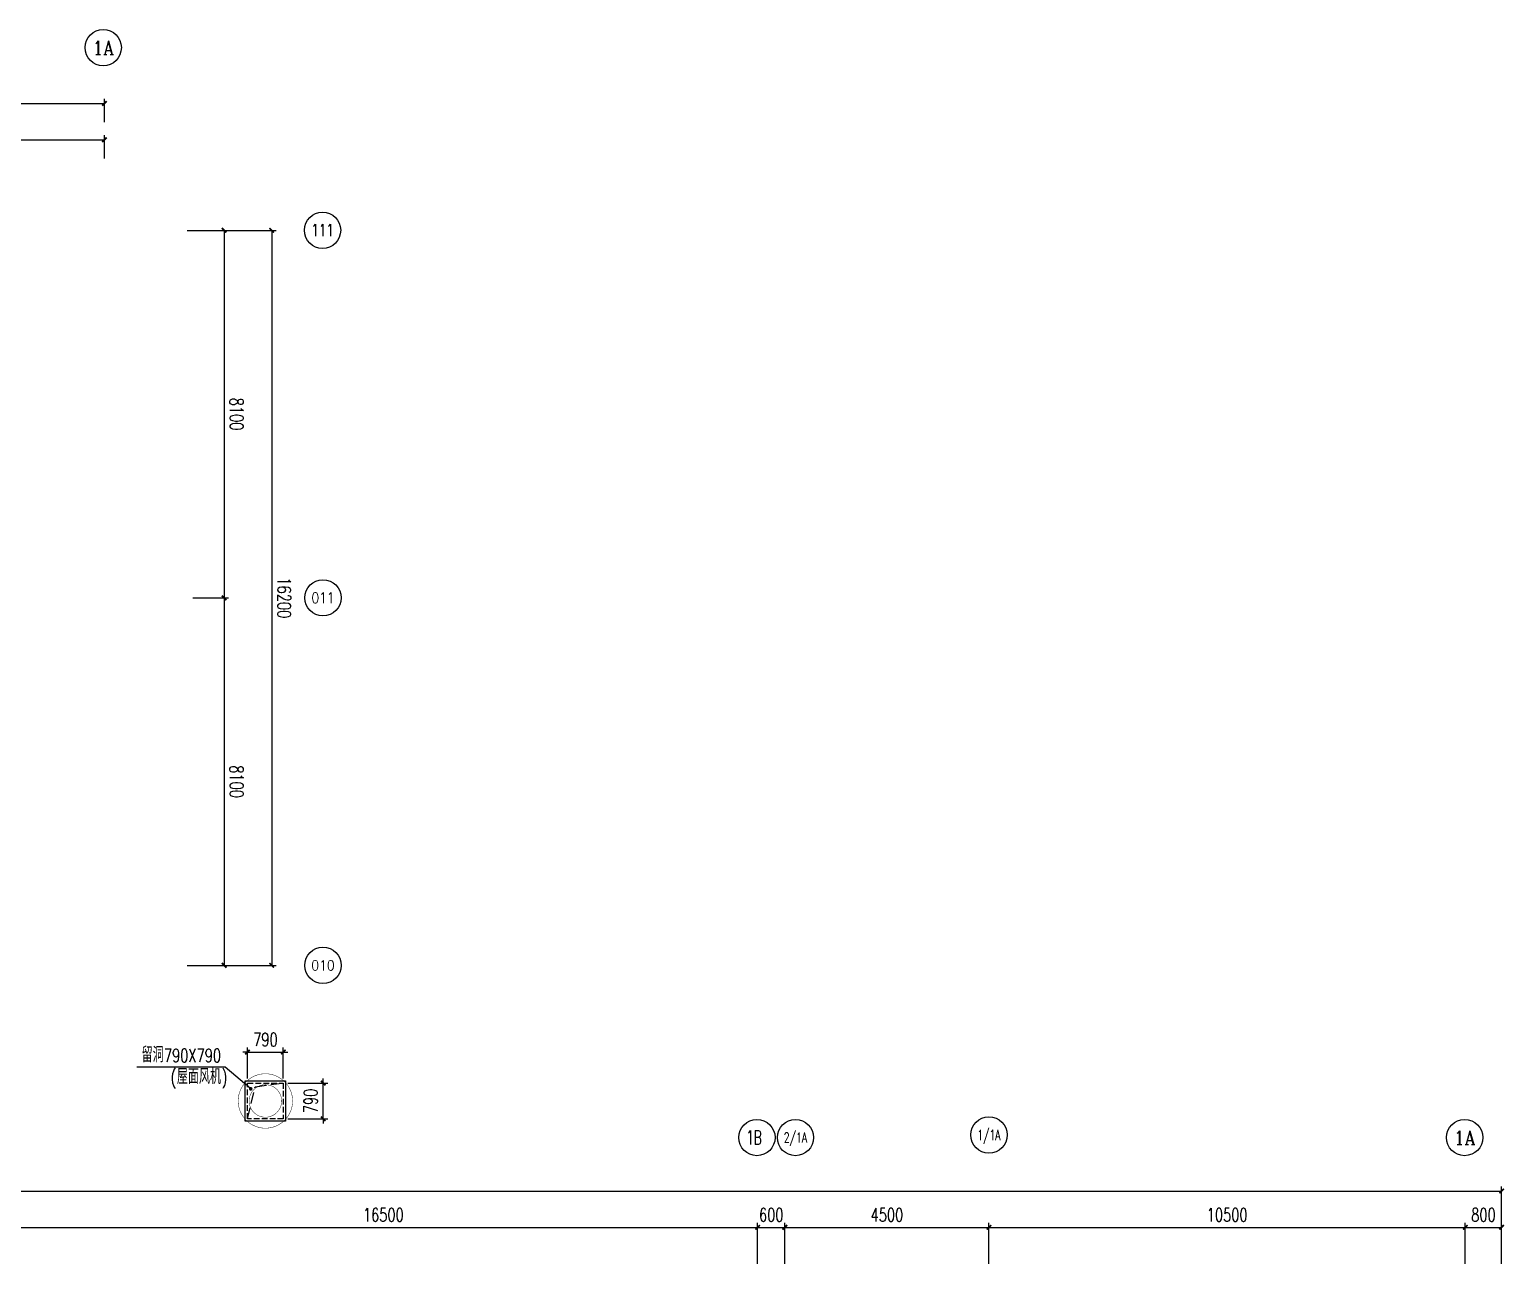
# Model space of a CAD drawing. Extents: x -474411 to 577939, y 0 to 1014176.
# Drawn here: x 339496 to 372010, y 838940 to 866246 of the extents above; entities that cross this region are included whole.
import ezdxf
from ezdxf.enums import TextEntityAlignment as Align

# ---------------------------------------------------------------- set-up
doc = ezdxf.new("R2010")
doc.units = 0
doc.header["$LTSCALE"] = 1000
doc.header["$MEASUREMENT"] = 0
doc.linetypes.add('DASH', pattern=[0.35, 0.25, -0.1])
doc.layers.get('Defpoints').update_dxf_attribs({"color": 210})
for name, color, linetype in [('A-AXIS-D', 1, 'Continuous'), ('A-AXIS-DP', 126, 'Continuous'), ('A-HATCH-2', 251, 'Continuous'), ('AS-COLN', 6, 'Continuous'), ('AS-结构边线层', 200, 'Continuous'), ('DIM_SYMB', 3, 'Continuous'), ('PUB_TEXT', 7, 'Continuous'), ('参考线', 8, 'Continuous'), ('暖通', 7, 'Continuous')]:
    doc.layers.add(name, color=color, linetype=linetype)
doc.styles.add('_TCH_AXIS', font='COMPLEX', dxfattribs={"bigfont": 'GBCBIG'})
doc.styles.add('_TCH_DIM', font='SIMPLEX', dxfattribs={"bigfont": 'GBCBIG'})
doc.styles.add('_TCH_DIM_T3', font='SIMPLEX', dxfattribs={"width": 0.705882, "bigfont": 'GBCBIG'})
doc.styles.add('A-DIM_T3', font='SIMPLEX', dxfattribs={"width": 0.705882, "bigfont": 'GBCBIG'})
doc.dimstyles.new('_TCH_ARCH&&100', dxfattribs={"dimtxt": 297.5, "dimasz": 100, "dimexe": 100, "dimexo": 100, "dimgap": 126.25, "dimtad": 1, "dimdec": 0, "dimzin": 0, "dimdsep": 46, "dimtxsty": '_TCH_DIM_T3', "dimblk": 'ARCHTICK', "dimcen": 0.09, "dimclrt": 7, "dimazin": 2, "dimtfac": 1, "dimtdec": 0, "dimtix": 1, "dimtmove": 2, "dimatfit": 3, "dimfxl": 0, "dimtolj": 1, "dimtzin": 0, "dimarcsym": 0})
doc.dimstyles.new('A-DIM&&100', dxfattribs={"dimtxt": 297.5, "dimasz": 100, "dimexe": 100, "dimexo": 100, "dimgap": 126.25, "dimtad": 1, "dimdec": 0, "dimzin": 0, "dimdsep": 46, "dimtxsty": 'A-DIM_T3', "dimblk": 'ARCHTICK', "dimcen": 0.09, "dimclrt": 7, "dimazin": 2, "dimtfac": 1, "dimtdec": 0, "dimtix": 1, "dimtmove": 2, "dimatfit": 3, "dimfxl": 0, "dimtolj": 1, "dimtzin": 0, "dimarcsym": 0})

# ---------------------------------------------------------------- blocks, each defined once
blk = doc.blocks.new('_ArchTick')
at = {"color": 0, "linetype": 'ByBlock', "const_width": 0.4}
blk.add_lwpolyline([(-0.5, -0.5), (0.5, 0.5)], dxfattribs=at)
blk = doc.blocks.new('*D1575')
at = {"layer": 'A-AXIS-DP', "color": 0, "lineweight": -2}
for p, q in [((-495, 395), (-1374, 395)), ((-1274, 395), (-1274, 495)), ((-1274, 395), (-1274, -395)), ((-495, -395), (-1374, -395)), ((-1274, -395), (-1274, -495))]:
    blk.add_line(p, q, dxfattribs=at)
at = {"layer": 'Defpoints', "color": 0}
for p in [(-395, 395), (-1274, -395), (-395, -395)]:
    blk.add_point(p, dxfattribs=at)
at = {"layer": 'A-AXIS-DP', "color": 0, "lineweight": -2, "xscale": 100, "yscale": 100, "zscale": 100}
for p, rotation in [((-1274, 395), 270), ((-1274, -395), 90)]:
    blk.add_blockref('_ArchTick', p, dxfattribs=dict(at, rotation=rotation))
at = {"layer": 'A-AXIS-DP', "color": 7, "insert": (-999, 0), "char_height": 297.5, "attachment_point": 5, "rotation": 270, "style": '_TCH_DIM_T3'}
blk.add_mtext('\\A1;790', dxfattribs=at)
blk = doc.blocks.new('*D1576')
at = {"layer": 'A-AXIS-DP', "color": 0, "lineweight": -2}
for p, q in [((-395, -495), (-395, -1178)), ((395, -495), (395, -1178)), ((-395, -1078), (-495, -1078)), ((395, -1078), (-395, -1078)), ((395, -1078), (495, -1078))]:
    blk.add_line(p, q, dxfattribs=at)
at = {"layer": 'Defpoints', "color": 0}
for p in [(-395, -395), (395, -395), (-395, -1078)]:
    blk.add_point(p, dxfattribs=at)
at = {"layer": 'A-AXIS-DP', "color": 0, "lineweight": -2, "xscale": 100, "yscale": 100, "zscale": 100}
blk.add_blockref('_ArchTick', (-395, -1078), dxfattribs=at)
at = {"layer": 'A-AXIS-DP', "color": 0, "lineweight": -2, "xscale": 100, "yscale": 100, "zscale": 100, "rotation": 180}
blk.add_blockref('_ArchTick', (395, -1078), dxfattribs=at)
at = {"layer": 'A-AXIS-DP', "color": 7, "insert": (0, -1353), "char_height": 297.5, "attachment_point": 5, "rotation": 180, "style": '_TCH_DIM_T3'}
blk.add_mtext('\\A1;790', dxfattribs=at)
blk = doc.blocks.new('*D753')
at = {"layer": 'A-AXIS-D', "color": 0, "lineweight": -2}
for p, q in [((339046, 839040), (339046, 839947)), ((339046, 839847), (355546, 839847)), ((355546, 839040), (355546, 839947))]:
    blk.add_line(p, q, dxfattribs=at)
at = {"layer": 'Defpoints', "color": 0}
for p in [(355546, 839847), (339046, 838940), (355546, 838940)]:
    blk.add_point(p, dxfattribs=at)
at = {"layer": 'A-AXIS-D', "color": 0, "lineweight": -2, "xscale": 100, "yscale": 100, "zscale": 100, "rotation": 180}
blk.add_blockref('_ArchTick', (339046, 839847), dxfattribs=at)
at = {"layer": 'A-AXIS-D', "color": 0, "lineweight": -2, "xscale": 100, "yscale": 100, "zscale": 100}
blk.add_blockref('_ArchTick', (355546, 839847), dxfattribs=at)
at = {"layer": 'A-AXIS-D', "color": 7, "insert": (347296, 840122), "char_height": 297.5, "attachment_point": 5, "style": '_TCH_DIM_T3'}
blk.add_mtext('\\A1;16500', dxfattribs=at)
blk = doc.blocks.new('*D754')
at = {"layer": 'A-AXIS-D', "color": 0, "lineweight": -2}
for p, q in [((355546, 839040), (355546, 839947)), ((355546, 839847), (356146, 839847)), ((356146, 839040), (356146, 839947))]:
    blk.add_line(p, q, dxfattribs=at)
at = {"layer": 'Defpoints', "color": 0}
for p in [(356146, 839847), (355546, 838940), (356146, 838940)]:
    blk.add_point(p, dxfattribs=at)
at = {"layer": 'A-AXIS-D', "color": 0, "lineweight": -2, "xscale": 100, "yscale": 100, "zscale": 100, "rotation": 180}
blk.add_blockref('_ArchTick', (355546, 839847), dxfattribs=at)
at = {"layer": 'A-AXIS-D', "color": 0, "lineweight": -2, "xscale": 100, "yscale": 100, "zscale": 100}
blk.add_blockref('_ArchTick', (356146, 839847), dxfattribs=at)
at = {"layer": 'A-AXIS-D', "color": 7, "insert": (355846, 840122), "char_height": 297.5, "attachment_point": 5, "style": '_TCH_DIM_T3'}
blk.add_mtext('\\A1;600', dxfattribs=at)
blk = doc.blocks.new('*D755')
at = {"layer": 'A-AXIS-D', "color": 0, "lineweight": -2}
for p, q in [((356146, 839040), (356146, 839947)), ((356146, 839847), (360646, 839847)), ((360646, 839040), (360646, 839947))]:
    blk.add_line(p, q, dxfattribs=at)
at = {"layer": 'Defpoints', "color": 0}
for p in [(360646, 839847), (356146, 838940), (360646, 838940)]:
    blk.add_point(p, dxfattribs=at)
at = {"layer": 'A-AXIS-D', "color": 0, "lineweight": -2, "xscale": 100, "yscale": 100, "zscale": 100, "rotation": 180}
blk.add_blockref('_ArchTick', (356146, 839847), dxfattribs=at)
at = {"layer": 'A-AXIS-D', "color": 0, "lineweight": -2, "xscale": 100, "yscale": 100, "zscale": 100}
blk.add_blockref('_ArchTick', (360646, 839847), dxfattribs=at)
at = {"layer": 'A-AXIS-D', "color": 7, "insert": (358396, 840122), "char_height": 297.5, "attachment_point": 5, "style": '_TCH_DIM_T3'}
blk.add_mtext('\\A1;4500', dxfattribs=at)
blk = doc.blocks.new('*D756')
at = {"layer": 'A-AXIS-D', "color": 0, "lineweight": -2}
for p, q in [((360646, 839040), (360646, 839947)), ((360646, 839847), (371146, 839847)), ((371146, 839040), (371146, 839947))]:
    blk.add_line(p, q, dxfattribs=at)
at = {"layer": 'Defpoints', "color": 0}
for p in [(371146, 839847), (360646, 838940), (371146, 838940)]:
    blk.add_point(p, dxfattribs=at)
at = {"layer": 'A-AXIS-D', "color": 0, "lineweight": -2, "xscale": 100, "yscale": 100, "zscale": 100, "rotation": 180}
blk.add_blockref('_ArchTick', (360646, 839847), dxfattribs=at)
at = {"layer": 'A-AXIS-D', "color": 0, "lineweight": -2, "xscale": 100, "yscale": 100, "zscale": 100}
blk.add_blockref('_ArchTick', (371146, 839847), dxfattribs=at)
at = {"layer": 'A-AXIS-D', "color": 7, "insert": (365896, 840122), "char_height": 297.5, "attachment_point": 5, "style": '_TCH_DIM_T3'}
blk.add_mtext('\\A1;10500', dxfattribs=at)
blk = doc.blocks.new('*D757')
at = {"layer": 'A-AXIS-D', "color": 0, "lineweight": -2}
for p, q in [((371146, 839040), (371146, 839947)), ((371146, 839847), (371946, 839847)), ((371946, 839040), (371946, 839947))]:
    blk.add_line(p, q, dxfattribs=at)
at = {"layer": 'Defpoints', "color": 0}
for p in [(371946, 839847), (371146, 838940), (371946, 838940)]:
    blk.add_point(p, dxfattribs=at)
at = {"layer": 'A-AXIS-D', "color": 0, "lineweight": -2, "xscale": 100, "yscale": 100, "zscale": 100, "rotation": 180}
blk.add_blockref('_ArchTick', (371146, 839847), dxfattribs=at)
at = {"layer": 'A-AXIS-D', "color": 0, "lineweight": -2, "xscale": 100, "yscale": 100, "zscale": 100}
blk.add_blockref('_ArchTick', (371946, 839847), dxfattribs=at)
at = {"layer": 'A-AXIS-D', "color": 7, "insert": (371546, 840122), "char_height": 297.5, "attachment_point": 5, "style": '_TCH_DIM_T3'}
blk.add_mtext('\\A1;800', dxfattribs=at)
blk = doc.blocks.new('*D870')
at = {"layer": 'A-AXIS-D', "color": 0, "lineweight": -2}
for p, q in [((330646, 863403), (330646, 863917)), ((341146, 863403), (341146, 863917)), ((330646, 863817), (341146, 863817))]:
    blk.add_line(p, q, dxfattribs=at)
at = {"layer": 'Defpoints', "color": 0}
for p in [(341146, 863817), (330646, 863303), (341146, 863303)]:
    blk.add_point(p, dxfattribs=at)
at = {"layer": 'A-AXIS-D', "color": 0, "lineweight": -2, "xscale": 100, "yscale": 100, "zscale": 100, "rotation": 180}
blk.add_blockref('_ArchTick', (330646, 863817), dxfattribs=at)
at = {"layer": 'A-AXIS-D', "color": 0, "lineweight": -2, "xscale": 100, "yscale": 100, "zscale": 100}
blk.add_blockref('_ArchTick', (341146, 863817), dxfattribs=at)
at = {"layer": 'A-AXIS-D', "color": 7, "insert": (335896, 864092), "char_height": 297.5, "attachment_point": 5, "style": '_TCH_DIM_T3'}
blk.add_mtext('\\A1;10500', dxfattribs=at)
blk = doc.blocks.new('*D871')
at = {"layer": 'A-AXIS-D', "color": 0, "lineweight": -2}
for p, q in [((343099, 861820), (343886, 861820)), ((343786, 861820), (343786, 853720)), ((343099, 853720), (343886, 853720))]:
    blk.add_line(p, q, dxfattribs=at)
at = {"layer": 'Defpoints', "color": 0}
for p in [(342999, 861820), (342999, 853720), (343786, 853720)]:
    blk.add_point(p, dxfattribs=at)
at = {"layer": 'A-AXIS-D', "color": 0, "lineweight": -2, "xscale": 100, "yscale": 100, "zscale": 100}
for p, rotation in [((343786, 861820), 90), ((343786, 853720), 270)]:
    blk.add_blockref('_ArchTick', p, dxfattribs=dict(at, rotation=rotation))
at = {"layer": 'A-AXIS-D', "color": 7, "insert": (344061, 857770), "char_height": 297.5, "attachment_point": 5, "rotation": 270, "style": 'A-DIM_T3'}
blk.add_mtext('\\A1;8100', dxfattribs=at)
blk = doc.blocks.new('*D872')
at = {"layer": 'A-AXIS-D', "color": 0, "lineweight": -2}
for p, q in [((343099, 853720), (343886, 853720)), ((343786, 853720), (343786, 845620)), ((343099, 845620), (343886, 845620))]:
    blk.add_line(p, q, dxfattribs=at)
at = {"layer": 'Defpoints', "color": 0}
for p in [(342999, 853720), (342999, 845620), (343786, 845620)]:
    blk.add_point(p, dxfattribs=at)
at = {"layer": 'A-AXIS-D', "color": 0, "lineweight": -2, "xscale": 100, "yscale": 100, "zscale": 100}
for p, rotation in [((343786, 853720), 90), ((343786, 845620), 270)]:
    blk.add_blockref('_ArchTick', p, dxfattribs=dict(at, rotation=rotation))
at = {"layer": 'A-AXIS-D', "color": 7, "insert": (344061, 849670), "char_height": 297.5, "attachment_point": 5, "rotation": 270, "style": 'A-DIM_T3'}
blk.add_mtext('\\A1;8100', dxfattribs=at)
blk = doc.blocks.new('*D875')
at = {"layer": 'A-AXIS-D', "color": 0, "lineweight": -2}
for p, q in [((245446, 839140), (245446, 840747)), ((245446, 840647), (371946, 840647)), ((371946, 839140), (371946, 840747))]:
    blk.add_line(p, q, dxfattribs=at)
at = {"layer": 'Defpoints', "color": 0}
for p in [(371946, 840647), (245446, 839040), (371946, 839040)]:
    blk.add_point(p, dxfattribs=at)
at = {"layer": 'A-AXIS-D', "color": 0, "lineweight": -2, "xscale": 100, "yscale": 100, "zscale": 100, "rotation": 180}
blk.add_blockref('_ArchTick', (245446, 840647), dxfattribs=at)
at = {"layer": 'A-AXIS-D', "color": 0, "lineweight": -2, "xscale": 100, "yscale": 100, "zscale": 100}
blk.add_blockref('_ArchTick', (371946, 840647), dxfattribs=at)
at = {"layer": 'A-AXIS-D', "color": 7, "insert": (308696, 840922), "char_height": 297.5, "attachment_point": 5, "style": '_TCH_DIM_T3'}
blk.add_mtext('\\A1;126500', dxfattribs=at)
blk = doc.blocks.new('*D876')
at = {"layer": 'A-AXIS-D', "color": 0, "lineweight": -2}
for p, q in [((325546, 864203), (325546, 864717)), ((325546, 864617), (341146, 864617)), ((341146, 864203), (341146, 864717))]:
    blk.add_line(p, q, dxfattribs=at)
at = {"layer": 'Defpoints', "color": 0}
for p in [(341146, 864617), (325546, 864103), (341146, 864103)]:
    blk.add_point(p, dxfattribs=at)
at = {"layer": 'A-AXIS-D', "color": 0, "lineweight": -2, "xscale": 100, "yscale": 100, "zscale": 100, "rotation": 180}
blk.add_blockref('_ArchTick', (325546, 864617), dxfattribs=at)
at = {"layer": 'A-AXIS-D', "color": 0, "lineweight": -2, "xscale": 100, "yscale": 100, "zscale": 100}
blk.add_blockref('_ArchTick', (341146, 864617), dxfattribs=at)
at = {"layer": 'A-AXIS-D', "color": 7, "insert": (333346, 864892), "char_height": 297.5, "attachment_point": 5, "style": '_TCH_DIM_T3'}
blk.add_mtext('\\A1;15600', dxfattribs=at)
blk = doc.blocks.new('*D849')
at = {"layer": 'A-AXIS-D', "color": 0, "lineweight": -2}
for p, q in [((342974, 861820), (344935, 861820)), ((344835, 861820), (344835, 845620)), ((342974, 845620), (344935, 845620))]:
    blk.add_line(p, q, dxfattribs=at)
at = {"layer": 'Defpoints', "color": 0}
for p in [(342874, 861820), (342874, 845620), (344835, 845620)]:
    blk.add_point(p, dxfattribs=at)
at = {"layer": 'A-AXIS-D', "color": 0, "lineweight": -2, "xscale": 100, "yscale": 100, "zscale": 100}
for p, rotation in [((344835, 861820), 90), ((344835, 845620), 270)]:
    blk.add_blockref('_ArchTick', p, dxfattribs=dict(at, rotation=rotation))
at = {"layer": 'A-AXIS-D', "color": 7, "insert": (345110, 853720), "char_height": 297.5, "attachment_point": 5, "rotation": 270, "style": '_TCH_DIM_T3'}
blk.add_mtext('\\A1;16200', dxfattribs=at)
blk = doc.blocks.new('fengji')
at = {"layer": 'DIM_SYMB', "color": 8}
blk.add_line((884.2, -747.9), (2834.2, -747.9), dxfattribs=at)
at = {"layer": 'DIM_SYMB', "color": 8, "style": '_TCH_DIM', "width": 0.705882}
for s, p in [(')', (967.7, -372.9)), ('(', (2090.7, -372.9)), ('790X790', (2237.7, -852.9))]:
    blk.add_text(s, height=297.5, rotation=180, dxfattribs=at).set_placement(p)
at = {"layer": 'DIM_SYMB', "color": 8, "style": '_TCH_DIM'}
for s, p in [('屋面风机', (1950.7, -372.9)), ('留洞', (2729.2, -852.9))]:
    blk.add_text(s, height=337.59, rotation=180, dxfattribs=at).set_placement(p)
at = {"color": 8}
blk.add_wipeout([(-445, 445), (445, 445), (445, -445), (-445, -445)], dxfattribs=at).dxf.layer = '参考线'
at = {"layer": 'A-HATCH-2', "color": 8, "const_width": 10}
for points in [[(0, -600.2, -1), (0, 600.2, -1)], [(0, -600.2, 1), (0, 600.2, 1)]]:
    blk.add_lwpolyline(points, format="xyb", dxfattribs=at)
at = {"layer": 'A-HATCH-2', "color": 8, "linetype": 'DASH', "const_width": 10}
for points in [[(0, -358.3, -1), (0, 358.3, -1)], [(0, -358.3, 1), (0, 358.3, 1)]]:
    blk.add_lwpolyline(points, format="xyb", dxfattribs=at)
at = {"layer": 'AS-COLN', "color": 8, "ltscale": 0.5}
blk.add_lwpolyline([(-445, 445), (445, 445), (445, -445), (-445, -445)], close=True, dxfattribs=at)
at = {"layer": 'AS-COLN', "color": 8, "linetype": 'DASH', "ltscale": 0.5}
blk.add_lwpolyline([(-395, 395), (395, 395), (395, -395), (-395, -395)], close=True, dxfattribs=at)
at = {"layer": 'AS-结构边线层', "color": 8, "linetype": 'DASH'}
blk.add_lwpolyline([(395, 395), (225.4, -315), (-395, -395)], dxfattribs=at)
at = {"layer": 'DIM_SYMB', "color": 8}
blk.add_line((324.2, -267.9), (884.2, -747.9), dxfattribs=at)
at = {"layer": 'DIM_SYMB', "color": 8, "const_width": 40}
blk.add_lwpolyline([(310.3, -253.5, -1), (338.1, -282.3, -1)], format="xyb", close=True, dxfattribs=at)
at = {"layer": 'A-AXIS-DP', "color": 8}
for p1, distance, picture, middle in [((-395, 395), -879.2, '*D1575', (-999.2, 0)), ((395, -395), 682.9, '*D1576', (0, -1352.9))]:
    dim = blk.add_aligned_dim(p1=p1, p2=(-395, -395), distance=distance, dimstyle='_TCH_ARCH&&100', dxfattribs=at)
    dim.commit()
    dim.dimension.update_dxf_attribs({"geometry": picture, "text_midpoint": middle})

msp = doc.modelspace()

# ---------------------------------------------------------------- linework, layer by layer
at = {"layer": 'A-AXIS-D', "color": 8}
for centre in [(341120.9, 865846.1), (345955.1, 861821.1), (345965.1, 853721.1), (345965.1, 845621.1), (355530.9, 841826.1), (356380.9, 841826.1), (360645.8, 841882.3), (371130.9, 841826.1)]:
    msp.add_circle(centre, 400, dxfattribs=at)

# ---------------------------------------------------------------- block references
at = {"layer": '暖通', "color": 8, "rotation": 180}
msp.add_blockref('fengji', (344695.8, 842632.1), dxfattribs=at)

# ---------------------------------------------------------------- texts
at = {"layer": 'PUB_TEXT', "color": 8, "style": '_TCH_AXIS'}
for s, height, p, p2 in [('1A', 300.65, (340884.7, 865695.8), (341357.1, 865695.8)), ('111', 265.5, (345708.6, 861688.4), (346201.6, 861688.4)), ('011', 241.21, (345712.4, 853600.5), (346217.8, 853600.5)), ('010', 220.59, (345707.7, 845510.8), (346222.5, 845510.8)), ('1A', 300.65, (370894.7, 841675.8), (371367.1, 841675.8))]:
    msp.add_text(s, height=height, dxfattribs=at).set_placement(p, p2, align=Align.FIT)
for s, height, width, p, p2 in [('1B ', 307.25, 0.551724, (355296.8, 841672.5), (355765, 841672.5)), ('2/1A', 219.77, 0.65625, (356123.4, 841716.2), (356638.5, 841716.2)), ('1/1A', 232.83, 0.65625, (360391.2, 841765.9), (360900.5, 841765.9))]:
    msp.add_text(s, height=height, dxfattribs=dict(at, width=width)).set_placement(p, p2, align=Align.FIT)

# ---------------------------------------------------------------- dimensions: what is measured, and where the dimension line sits
at = {"layer": 'A-AXIS-D', "color": 8}
for base, p1, p2, picture, middle in [((341145.8, 864616.7), (325545.8, 864103.1), (341145.8, 864103.1), '*D876', (333345.8, 864891.7)), ((341145.8, 863816.7), (330645.8, 863303.1), (341145.8, 863303.1), '*D870', (335895.8, 864091.7)), ((371945.8, 840646.7), (245445.8, 839040), (371945.8, 839040), '*D875', (308695.8, 840921.7)), ((355545.8, 839846.7), (339045.8, 838940), (355545.8, 838940), '*D753', (347295.8, 840121.7)), ((356145.8, 839846.7), (355545.8, 838940), (356145.8, 838940), '*D754', (355845.8, 840121.7)), ((360645.8, 839846.7), (356145.8, 838940), (360645.8, 838940), '*D755', (358395.8, 840121.7)), ((371145.8, 839846.7), (360645.8, 838940), (371145.8, 838940), '*D756', (365895.8, 840121.7)), ((371945.8, 839846.7), (371145.8, 838940), (371945.8, 838940), '*D757', (371545.8, 840121.7))]:
    dim = msp.add_linear_dim(base=base, p1=p1, p2=p2, angle=0, dimstyle='_TCH_ARCH&&100', override={"dimgap": 0}, dxfattribs=at)
    dim.commit()
    dim.dimension.update_dxf_attribs({"geometry": picture, "text_midpoint": middle, "dimtype": 161})
for base, p1, p2, dimstyle, picture, middle in [((344835.5, 845620), (342873.6, 861820), (342873.6, 845620), '_TCH_ARCH&&100', '*D849', (345110.5, 853720)), ((343785.8, 853720), (342999.4, 861820), (342999.4, 853720), 'A-DIM&&100', '*D871', (344060.8, 857770)), ((343785.8, 845620), (342999.4, 853720), (342999.4, 845620), 'A-DIM&&100', '*D872', (344060.8, 849670))]:
    dim = msp.add_linear_dim(base=base, p1=p1, p2=p2, angle=270, dimstyle=dimstyle, override={"dimgap": 0}, dxfattribs=at)
    dim.commit()
    dim.dimension.update_dxf_attribs({"geometry": picture, "text_midpoint": middle, "dimtype": 161, "text_rotation": 270})

doc.saveas('drawing.dxf')
